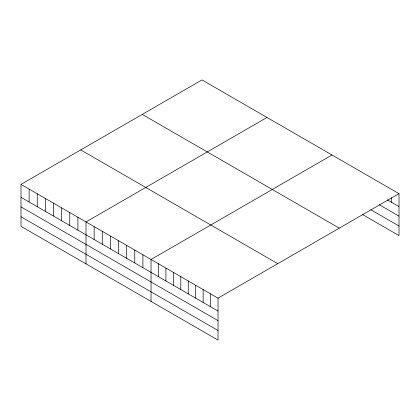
<?xml version="1.0" encoding="UTF-8"?>
<svg xmlns="http://www.w3.org/2000/svg" width="420" height="420" viewBox="0 0 420 420"><rect width="100%" height="100%" fill="white"/><g stroke="black" fill="none" stroke-linecap="round" stroke-linejoin="round"><path stroke-width="0.63" d="M21 184.401L218.022 298.153L218.022 340.084L21 226.338L21 184.401L201.978 79.916L399 193.662L399 235.599L362.318 214.421M266.994 117.453L86.016 221.939L86.016 263.875M332.015 154.991L151.032 259.476L151.032 301.413M218.022 298.153L399 193.662M387.303 199.81L399 206.566M379.328 204.787L399 216.148M370.823 209.748L399 226.018M142.254 114.398L339.276 228.144M80.724 149.919L277.746 263.671M21 197.3L218.022 311.052M21 206.882L218.022 320.633M21 216.757L218.022 330.503M391.556 197.752L391.556 202.267M210.578 293.853L210.578 306.752M203.133 289.558L203.133 302.458M195.694 285.259L195.694 298.158M188.249 280.964L188.249 293.864M180.805 276.665L180.805 289.564M173.366 272.37L173.366 285.269M165.921 268.07L165.921 280.969M158.477 263.776L158.477 276.675M142.905 254.783L142.905 267.687M134.778 250.094L134.778 262.993M126.651 245.401L126.651 258.3M118.524 240.707L118.524 253.607M110.397 236.014L110.397 248.918M102.27 231.326L102.27 244.225M94.143 226.632L94.143 239.531M77.889 217.245L77.889 230.15M69.762 212.557L69.762 225.456M61.635 207.863L61.635 220.763M53.508 203.17L53.508 216.069M45.381 198.476L45.381 211.381M37.254 193.788L37.254 206.687M29.127 189.095L29.127 201.994"/></g></svg>
